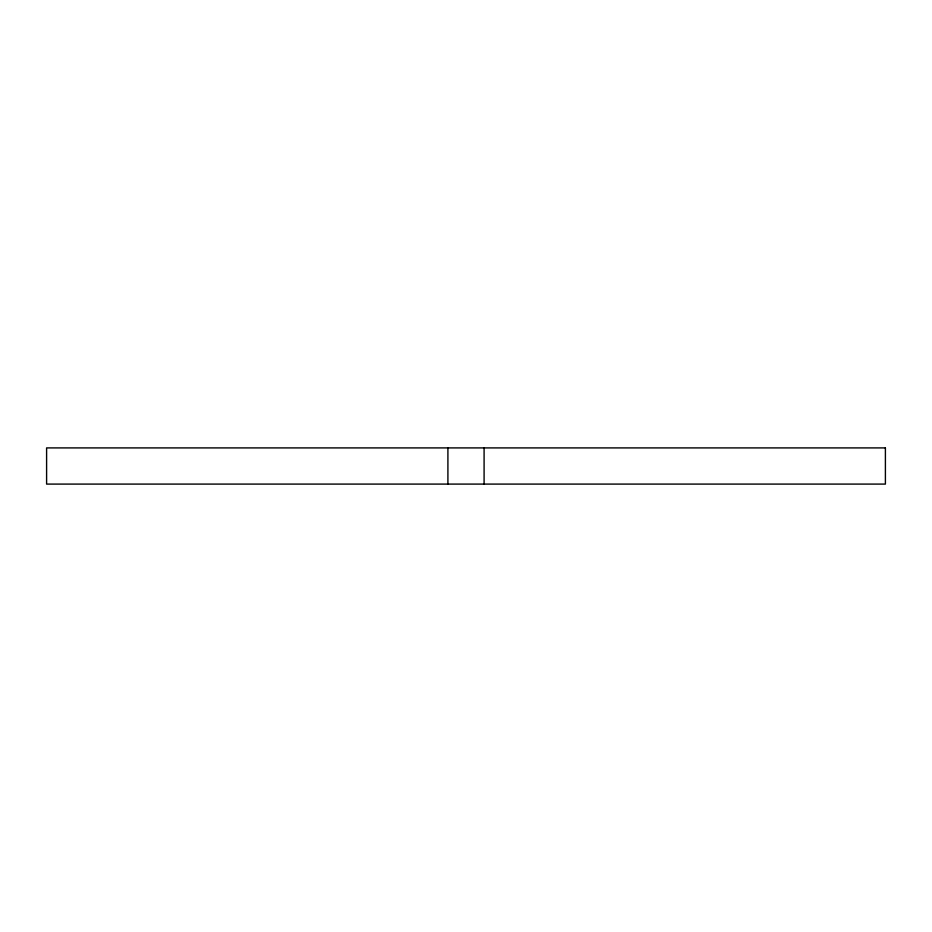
<?xml version="1.0" encoding="UTF-8"?>
<svg xmlns="http://www.w3.org/2000/svg" width="932" height="932" viewBox="0 0 932 932"><rect width="100%" height="100%" fill="white"/><g stroke="black" fill="none" stroke-linecap="round" stroke-linejoin="round"><path stroke-width="1.4" d="M484.092 447.908L484.092 484.092M447.908 447.908L447.908 484.092M885.4 447.908L46.6 447.908L46.6 484.092L885.4 484.092L885.4 447.908"/></g></svg>
